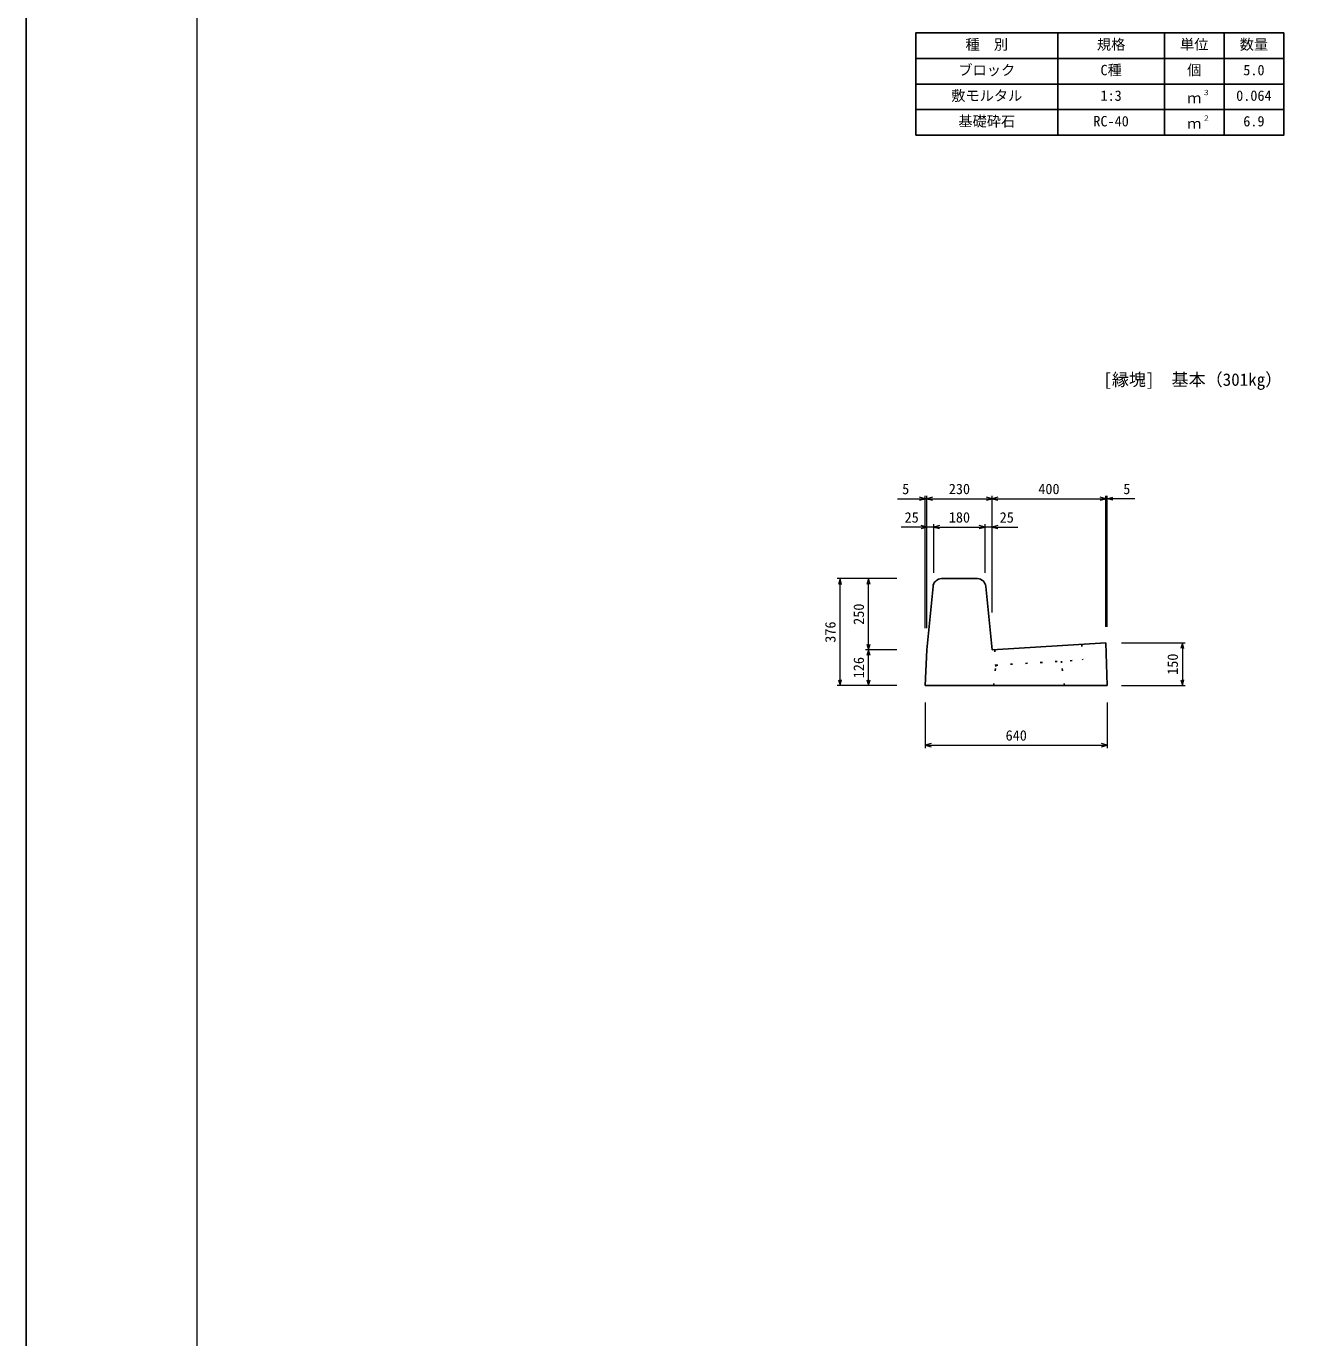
# Model space of a CAD drawing. Units: millimetres, scale not verified. Extents: x -12600 to 12600, y -8910 to 8910.
# Drawn here: x -12600 to -8094, y 0 to 4616 of the extents above; entities that cross this region are included whole.
import ezdxf
from ezdxf.enums import TextEntityAlignment as Align

# ---------------------------------------------------------------- set-up
doc = ezdxf.new("R2010")
doc.units = ezdxf.units.MM
doc.header["$LTSCALE"] = 30
doc.linetypes.add('DOTTED', pattern=[1.75, 0.25, -1.5])
for name, color, linetype, lineweight in [('0-0_DIM', 7, 'Continuous', 13), ('0-1_Defpoints', 5, 'Continuous', 25), ('0-3_HYO', 3, 'Continuous', 25), ('0-4_HYO2', 4, 'Continuous', 25), ('0-5_OUTLINE', 3, 'Continuous', 25), ('0-6_OUTLINE2', 4, 'DOTTED', 25), ('0-7_TXT', 7, 'Continuous', 25), ('0-8_WAKU', 3, 'Continuous', 13)]:
    doc.layers.add(name, color=color, linetype=linetype, lineweight=lineweight)
doc.styles.add('ＭＳ ゴシック', font='')
doc.styles.get('ＭＳ ゴシック').set_extended_font_data('MS Gothic')

msp = doc.modelspace()

# ---------------------------------------------------------------- linework, layer by layer
at = {"layer": '0-0_DIM'}
for p, q in [((-9436.49, 2496.71), (-9436.49, 2962.86)), ((-9431.49, 2496.71), (-9431.49, 2962.86)), ((-9201.49, 2552.86), (-9201.49, 2962.86)), ((-8801.49, 2501.62), (-8801.49, 2962.86)), ((-8796.49, 2501.62), (-8796.49, 2962.86)), ((-9534.19, 2952.86), (-9436.49, 2952.86)), ((-9431.49, 2952.86), (-9201.49, 2952.86)), ((-9201.49, 2952.86), (-8801.49, 2952.86)), ((-8698.79, 2952.86), (-8796.49, 2952.86)), ((-9406.49, 2691.36), (-9406.49, 2862.86)), ((-9226.49, 2691.36), (-9226.49, 2862.86)), ((-9431.49, 2852.86), (-9521.49, 2852.86)), ((-9406.49, 2852.86), (-9431.49, 2852.86)), ((-9406.49, 2852.86), (-9226.49, 2852.86)), ((-9201.49, 2852.86), (-9226.49, 2852.86)), ((-9201.49, 2852.86), (-9111.49, 2852.86)), ((-9536.49, 2671.44), (-9746.49, 2671.44)), ((-9736.49, 2295.44), (-9736.49, 2671.44)), ((-9636.49, 2421.44), (-9636.49, 2671.44)), ((-9536.49, 2421.44), (-9646.49, 2421.44)), ((-9636.49, 2295.44), (-9636.49, 2421.44)), ((-8746.49, 2445.44), (-8521.88, 2445.44)), ((-8531.88, 2445.44), (-8531.88, 2295.44)), ((-9536.49, 2295.44), (-9746.49, 2295.44)), ((-8746.49, 2295.44), (-8521.88, 2295.44)), ((-9436.49, 2235.44), (-9436.49, 2075.44)), ((-8796.49, 2235.44), (-8796.49, 2075.44)), ((-9436.49, 2085.44), (-8796.49, 2085.44))]:
    msp.add_line(p, q, dxfattribs=at)
at = {"layer": '0-0_DIM', "lineweight": 25}
for p, q in [((-9431.49, 2952.86), (-9436.49, 2952.86)), ((-8801.49, 2952.86), (-8796.49, 2952.86))]:
    msp.add_line(p, q, dxfattribs=at)
at = {"layer": '0-0_DIM'}
for points in [[(-9456.49, 2947.5), (-9436.49, 2952.86), (-9456.49, 2958.21)], [(-9411.49, 2958.21), (-9431.49, 2952.86), (-9411.49, 2947.5)], [(-9221.49, 2947.5), (-9201.49, 2952.86), (-9221.49, 2958.21)], [(-9181.49, 2958.21), (-9201.49, 2952.86), (-9181.49, 2947.5)], [(-8821.49, 2947.5), (-8801.49, 2952.86), (-8821.49, 2958.21)], [(-8776.49, 2947.5), (-8796.49, 2952.86), (-8776.49, 2958.21)], [(-9451.49, 2847.5), (-9431.49, 2852.86), (-9451.49, 2858.21)], [(-9386.49, 2858.21), (-9406.49, 2852.86), (-9386.49, 2847.5)], [(-9246.49, 2847.5), (-9226.49, 2852.86), (-9246.49, 2858.21)], [(-9181.49, 2858.21), (-9201.49, 2852.86), (-9181.49, 2847.5)], [(-9731.13, 2651.44), (-9736.49, 2671.44), (-9741.85, 2651.44)], [(-9631.13, 2651.44), (-9636.49, 2671.44), (-9641.85, 2651.44)], [(-9641.85, 2441.44), (-9636.49, 2421.44), (-9631.13, 2441.44)], [(-9631.13, 2401.44), (-9636.49, 2421.44), (-9641.85, 2401.44)], [(-8526.52, 2425.44), (-8531.88, 2445.44), (-8537.24, 2425.44)], [(-9741.85, 2315.44), (-9736.49, 2295.44), (-9731.13, 2315.44)], [(-9641.85, 2315.44), (-9636.49, 2295.44), (-9631.13, 2315.44)], [(-8537.24, 2315.44), (-8531.88, 2295.44), (-8526.52, 2315.44)], [(-9416.49, 2090.8), (-9436.49, 2085.44), (-9416.49, 2080.08)], [(-8816.49, 2080.08), (-8796.49, 2085.44), (-8816.49, 2090.8)]]:
    msp.add_lwpolyline(points, dxfattribs=at)
at = {"layer": '0-1_Defpoints'}
msp.add_lwpolyline([(-12600, -8910), (12600, -8910), (12600, 8910), (-12600, 8910)], close=True, dxfattribs=at)
at = {"layer": '0-3_HYO'}
for p, q in [((-8970.27, 4592), (-8970.27, 4232)), ((-8595.27, 4592), (-8595.27, 4232)), ((-8385.27, 4592), (-8385.27, 4232)), ((-9470.27, 4502), (-8175.27, 4502))]:
    msp.add_line(p, q, dxfattribs=at)
msp.add_lwpolyline([(-9470.27, 4232), (-8175.27, 4232), (-8175.27, 4592), (-9470.27, 4592)], close=True, dxfattribs=at)
at = {"layer": '0-4_HYO2'}
for p, q in [((-9470.27, 4412), (-8175.27, 4412)), ((-9470.27, 4322), (-8175.27, 4322))]:
    msp.add_line(p, q, dxfattribs=at)
at = {"layer": '0-5_OUTLINE'}
for p, q in [((-9431.49, 2421.44), (-9409.19, 2644.42)), ((-9379.34, 2671.44), (-9253.64, 2671.44)), ((-9201.49, 2421.44), (-9223.79, 2644.42)), ((-9431.49, 2421.44), (-9436.49, 2295.44)), ((-9436.49, 2295.44), (-8796.49, 2295.44))]:
    msp.add_line(p, q, dxfattribs=at)
msp.add_lwpolyline([(-9201.49, 2421.44), (-8801.49, 2445.44), (-8796.49, 2295.44)], dxfattribs=at)
for centre, start, end in [((-9379.34, 2641.44), 90, 177.2835), ((-9253.64, 2641.44), 5.71059, 88.37304)]:
    msp.add_arc(centre, 30, start, end, dxfattribs=at)
at = {"layer": '0-6_OUTLINE2'}
for p, q in [((-9192.51, 2421.98), (-9188.85, 2361.09)), ((-8886.06, 2440.37), (-8882.77, 2385.46)), ((-9196.49, 2295.44), (-9188.85, 2361.09)), ((-9189.21, 2367.08), (-8882.77, 2385.46)), ((-8957.63, 2380.97), (-8957.27, 2374.98)), ((-8946.49, 2295.44), (-8957.27, 2374.98))]:
    msp.add_line(p, q, dxfattribs=at)
at = {"layer": '0-8_WAKU'}
msp.add_lwpolyline([(-12000, -8310), (12000, -8310), (12000, 8310), (-12000, 8310)], close=True, dxfattribs=at)

# ---------------------------------------------------------------- texts
at = {"layer": '0-0_DIM', "style": 'ＭＳ ゴシック'}
for s, p in [('5', (-9517.95, 2957.86)), ('230', (-9353.99, 2957.86)), ('400', (-9038.99, 2957.86)), ('5', (-8740.03, 2957.86)), ('25', (-9509.47, 2857.72)), ('180', (-9353.99, 2857.86)), ('25', (-9174.95, 2857.72)), ('640', (-9153.99, 2090.44))]:
    msp.add_text(s, height=36.66, dxfattribs=at).set_placement(p, align=Align.BOTTOM_LEFT)
for s, p in [('250', (-9641.49, 2508.94)), ('376', (-9741.49, 2445.94)), ('150', (-8536.88, 2332.94)), ('126', (-9641.49, 2320.94))]:
    msp.add_text(s, height=36.66, rotation=90, dxfattribs=at).set_placement(p, align=Align.BOTTOM_LEFT)
at = {"layer": '0-7_TXT', "style": 'ＭＳ ゴシック'}
for s, height, p in [('種\u3000別', 36.66, (-9295.27, 4522)), ('規格', 36.66, (-8832.77, 4522)), ('単位', 36.66, (-8540.27, 4522)), ('数量', 36.66, (-8330.27, 4522)), ('ブロック', 36.66, (-9320.27, 4432)), ('C種', 36.66, (-8820.27, 4432)), ('個', 36.66, (-8515.27, 4432)), ('5.0', 36.66, (-8317.77, 4432)), ('敷モルタル', 36.66, (-9345.27, 4342)), ('1:3', 36.66, (-8820.27, 4342)), ('３', 18.33, (-8460.65, 4367.31)), ('0.064', 36.66, (-8342.77, 4342)), ('ｍ', 36.66, (-8515.27, 4333.67)), ('基礎砕石', 36.66, (-9320.27, 4252)), ('RC-40', 36.66, (-8845.27, 4252)), ('２', 18.33, (-8460.65, 4277.31)), ('6.9', 36.66, (-8317.77, 4252)), ('ｍ', 36.66, (-8515.27, 4243.67)), ('[縁塊]\u3000基本（301kg）', 43.99, (-8810.04, 3336.87))]:
    msp.add_text(s, height=height, dxfattribs=at).set_placement(p, align=Align.BOTTOM_LEFT)

doc.saveas('drawing.dxf')
